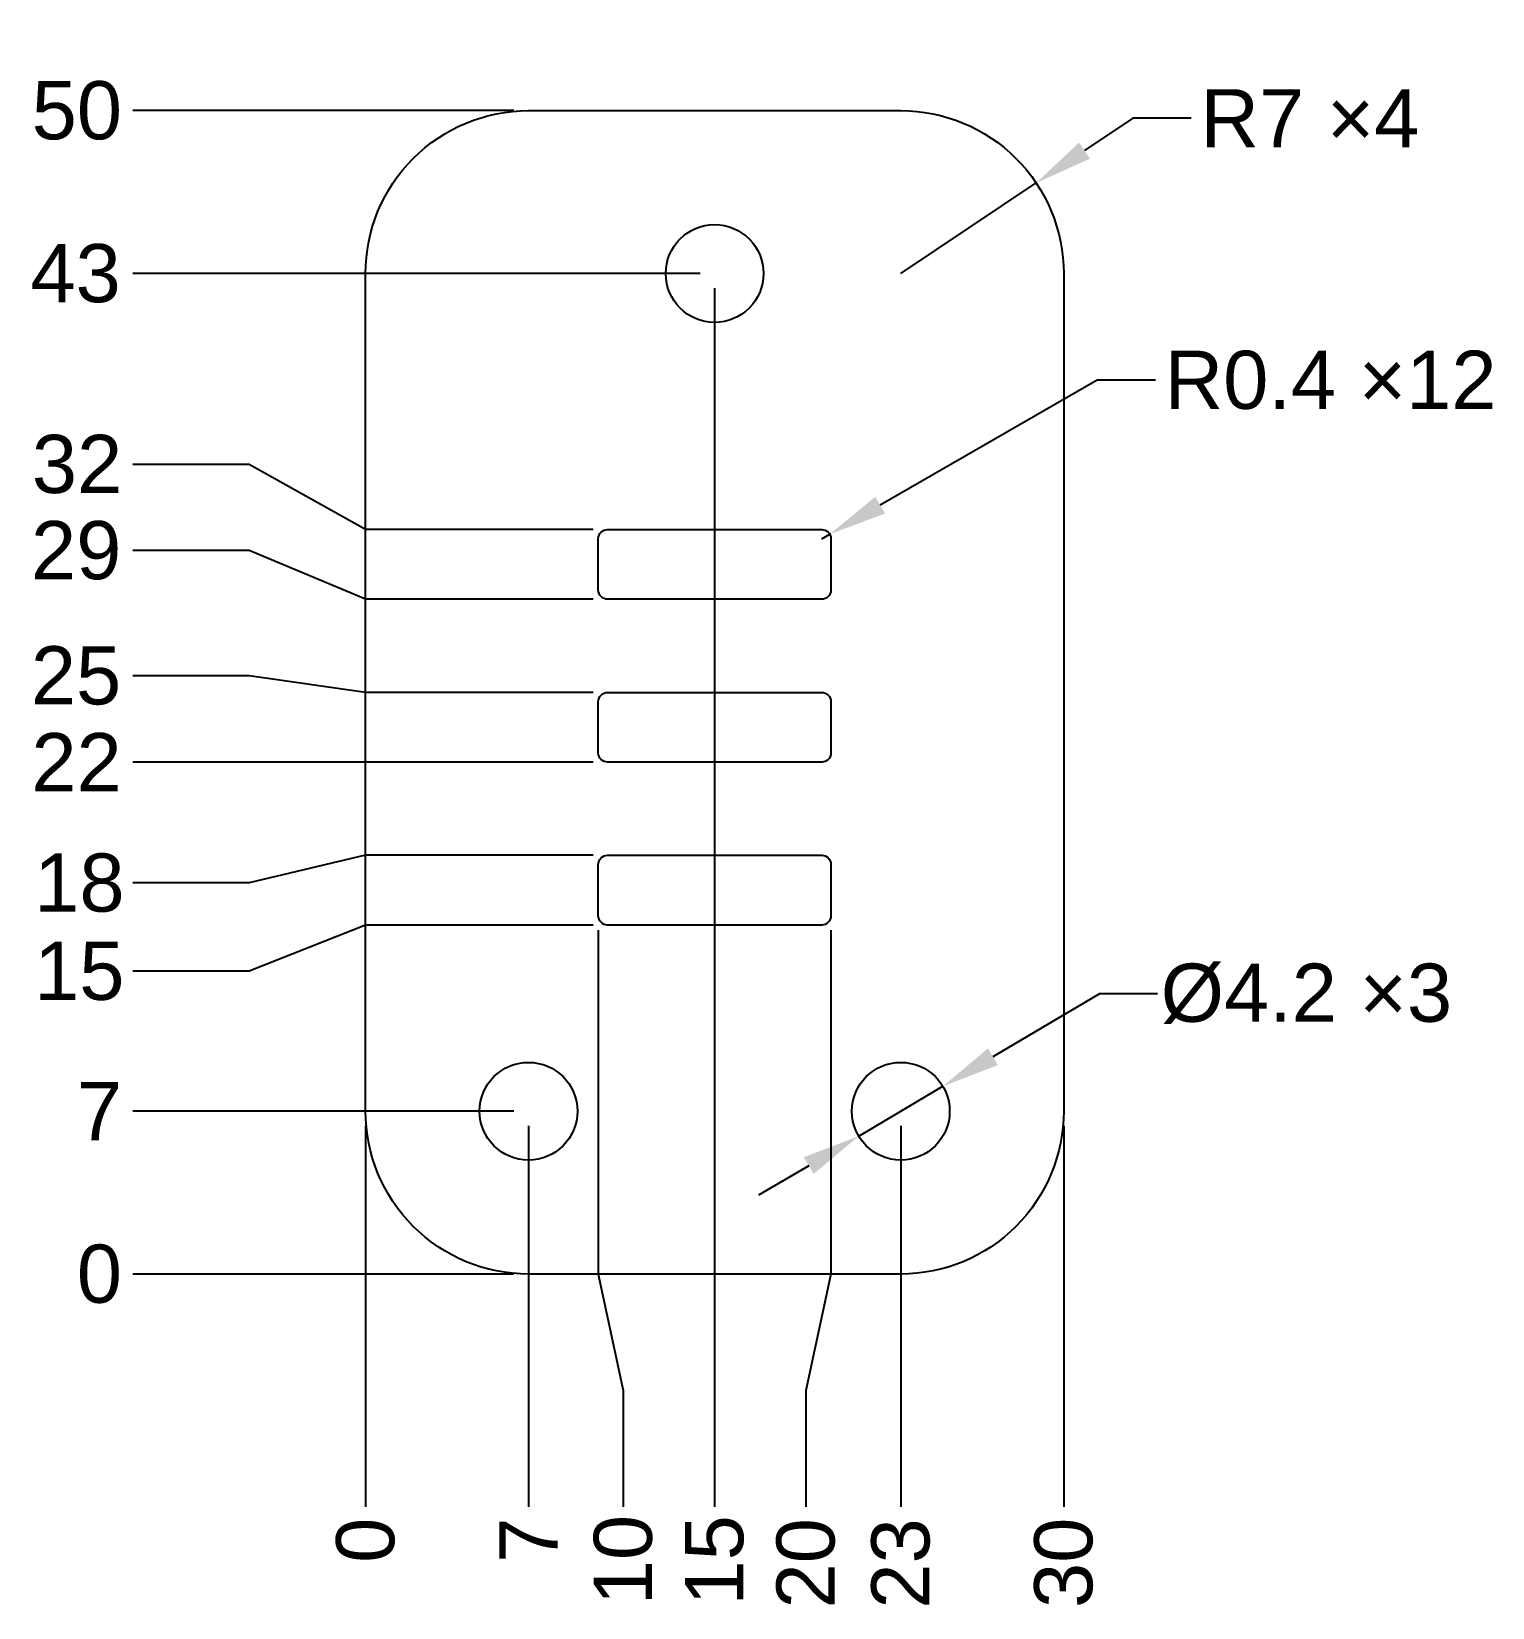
# Model space of a CAD drawing. Header units: millimetres. Extents: x -14.4 to 48.4, y -14.3 to 53.4.
import ezdxf

# ---------------------------------------------------------------- set-up
doc = ezdxf.new("R2010")
doc.units = ezdxf.units.MM
doc.layers.add('Dimensions', color=7, linetype='Continuous')
doc.styles.get("Standard").update_dxf_attribs({"font": 'arial.ttf'})
doc.dimstyles.new('ISO-25', dxfattribs={"dimtxt": 2.5, "dimasz": 2.5, "dimexe": 1.25, "dimexo": 0.625, "dimtad": 0, "dimtoh": 1, "dimdsep": 46, "dimtxsty": 'Standard', "dimcen": 2.5, "dimadec": 0, "dimazin": 0, "dimtfac": 1, "dimtmove": 0, "dimatfit": 3, "dimfxl": 1, "dimarcsym": 0})

# ---------------------------------------------------------------- blocks, each defined once
blk = doc.blocks.new('*D0')
at = {"layer": 'Defpoints', "color": 0}
for p in [(0, 7), (0, 0), (0, -10)]:
    blk.add_point(p, dxfattribs=at)
at = {"layer": 'Dimensions', "color": 0, "lineweight": -2}
blk.add_line((0, 6.375), (0, -10), dxfattribs=at)
at = {"layer": 'Dimensions', "color": 0, "insert": (0, -11.43875), "char_height": 2.5, "attachment_point": 5, "rotation": 90}
blk.add_mtext('0', dxfattribs=at)
blk = doc.blocks.new('*D1')
at = {"layer": 'Defpoints', "color": 0}
for p in [(7, 7), (0, 0), (7, -10)]:
    blk.add_point(p, dxfattribs=at)
at = {"layer": 'Dimensions', "color": 0, "lineweight": -2}
blk.add_line((7, 6.375), (7, -10), dxfattribs=at)
at = {"layer": 'Dimensions', "color": 0, "insert": (7, -11.4325), "char_height": 2.5, "attachment_point": 5, "rotation": 90}
blk.add_mtext('7', dxfattribs=at)
blk = doc.blocks.new('*D2')
at = {"layer": 'Defpoints', "color": 0}
for p in [(23, 7), (0, 0), (23, -10)]:
    blk.add_point(p, dxfattribs=at)
at = {"layer": 'Dimensions', "color": 0, "lineweight": -2}
blk.add_line((23, 6.375), (23, -10), dxfattribs=at)
at = {"layer": 'Dimensions', "color": 0, "insert": (23, -12.435), "char_height": 2.5, "attachment_point": 5, "rotation": 90}
blk.add_mtext('23', dxfattribs=at)
blk = doc.blocks.new('*D3')
at = {"layer": 'Defpoints', "color": 0}
for p in [(30, 7), (0, 0), (30, -10)]:
    blk.add_point(p, dxfattribs=at)
at = {"layer": 'Dimensions', "color": 0, "lineweight": -2}
blk.add_line((30, 6.375), (30, -10), dxfattribs=at)
at = {"layer": 'Dimensions', "color": 0, "insert": (30, -12.4075), "char_height": 2.5, "attachment_point": 5, "rotation": 90}
blk.add_mtext('30', dxfattribs=at)
blk = doc.blocks.new('*D4')
at = {"layer": 'Defpoints', "color": 0}
for p in [(15, 43), (0, 0), (15, -10)]:
    blk.add_point(p, dxfattribs=at)
at = {"layer": 'Dimensions', "color": 0, "lineweight": -2}
blk.add_line((15, 42.375), (15, -10), dxfattribs=at)
at = {"layer": 'Dimensions', "color": 0, "insert": (15, -12.305), "char_height": 2.5, "attachment_point": 5, "rotation": 90}
blk.add_mtext('15', dxfattribs=at)
blk = doc.blocks.new('*D5')
at = {"layer": 'Defpoints', "color": 0}
for p in [(-10, 0), (0, 0), (7, 0)]:
    blk.add_point(p, dxfattribs=at)
at = {"layer": 'Dimensions', "color": 0, "lineweight": -2}
blk.add_line((6.375, 0), (-10, 0), dxfattribs=at)
at = {"layer": 'Dimensions', "color": 0, "insert": (-11.43875, 0), "char_height": 2.5, "attachment_point": 5}
blk.add_mtext('0', dxfattribs=at)
blk = doc.blocks.new('*D6')
at = {"layer": 'Defpoints', "color": 0}
for p in [(-10, 43), (15, 43), (0, 0)]:
    blk.add_point(p, dxfattribs=at)
at = {"layer": 'Dimensions', "color": 0, "lineweight": -2}
blk.add_line((14.375, 43), (-10, 43), dxfattribs=at)
at = {"layer": 'Dimensions', "color": 0, "insert": (-12.46375, 43), "char_height": 2.5, "attachment_point": 5}
blk.add_mtext('43', dxfattribs=at)
blk = doc.blocks.new('*D7')
at = {"layer": 'Defpoints', "color": 0}
for p in [(-10, 50), (7, 50), (0, 0)]:
    blk.add_point(p, dxfattribs=at)
at = {"layer": 'Dimensions', "color": 0, "lineweight": -2}
blk.add_line((6.375, 50), (-10, 50), dxfattribs=at)
at = {"layer": 'Dimensions', "color": 0, "insert": (-12.40875, 50), "char_height": 2.5, "attachment_point": 5}
blk.add_mtext('50', dxfattribs=at)
blk = doc.blocks.new('*D10')
at = {"layer": 'Defpoints', "color": 0}
for p in [(-10, 7), (7, 7), (0, 0)]:
    blk.add_point(p, dxfattribs=at)
at = {"layer": 'Dimensions', "color": 0, "lineweight": -2}
blk.add_line((6.375, 7), (-10, 7), dxfattribs=at)
at = {"layer": 'Dimensions', "color": 0, "insert": (-11.4325, 7), "char_height": 2.5, "attachment_point": 5}
blk.add_mtext('7', dxfattribs=at)
blk = doc.blocks.new('*D11')
at = {"layer": 'Defpoints', "color": 0}
for p in [(-10, 22), (10.4, 22), (0, 0)]:
    blk.add_point(p, dxfattribs=at)
at = {"layer": 'Dimensions', "color": 0, "lineweight": -2}
blk.add_line((9.775, 22), (-10, 22), dxfattribs=at)
at = {"layer": 'Dimensions', "color": 0, "insert": (-12.42125, 22), "char_height": 2.5, "attachment_point": 5}
blk.add_mtext('22', dxfattribs=at)
blk = doc.blocks.new('*D12')
at = {"layer": 'Defpoints', "color": 0}
for p in [(-10, 25.715), (10.4, 25), (0, 0)]:
    blk.add_point(p, dxfattribs=at)
at = {"layer": 'Dimensions', "color": 0, "lineweight": -2}
for p, q in [((-5, 25.715), (-10, 25.715)), ((0, 25), (-5, 25.715)), ((9.775, 25), (0, 25))]:
    blk.add_line(p, q, dxfattribs=at)
at = {"layer": 'Dimensions', "color": 0, "insert": (-12.444, 25.715), "char_height": 2.5, "attachment_point": 5}
blk.add_mtext('25', dxfattribs=at)
blk = doc.blocks.new('*D13')
at = {"layer": 'Defpoints', "color": 0}
for p in [(-10, 31.095), (10.4, 29), (0, 0)]:
    blk.add_point(p, dxfattribs=at)
at = {"layer": 'Dimensions', "color": 0, "lineweight": -2}
for p, q in [((-5, 31.095), (-10, 31.095)), ((0, 29), (-5, 31.095)), ((9.775, 29), (0, 29))]:
    blk.add_line(p, q, dxfattribs=at)
at = {"layer": 'Dimensions', "color": 0, "insert": (-12.437, 31.095), "char_height": 2.5, "attachment_point": 5}
blk.add_mtext('29', dxfattribs=at)
blk = doc.blocks.new('*D14')
at = {"layer": 'Defpoints', "color": 0}
for p in [(-10, 34.799), (10.4, 32), (0, 0)]:
    blk.add_point(p, dxfattribs=at)
at = {"layer": 'Dimensions', "color": 0, "lineweight": -2}
for p, q in [((-5, 34.799), (-10, 34.799)), ((0, 32), (-5, 34.799)), ((9.775, 32), (0, 32))]:
    blk.add_line(p, q, dxfattribs=at)
at = {"layer": 'Dimensions', "color": 0, "insert": (-12.399, 34.799), "char_height": 2.5, "attachment_point": 5}
blk.add_mtext('32', dxfattribs=at)
blk = doc.blocks.new('*D15')
at = {"layer": 'Defpoints', "color": 0}
for p in [(10.4, 18), (-10, 16.808), (0, 0)]:
    blk.add_point(p, dxfattribs=at)
at = {"layer": 'Dimensions', "color": 0, "lineweight": -2}
for p, q in [((0, 18), (-5, 16.808)), ((9.775, 18), (0, 18)), ((-5, 16.808), (-10, 16.808))]:
    blk.add_line(p, q, dxfattribs=at)
at = {"layer": 'Dimensions', "color": 0, "insert": (-12.299, 16.808), "char_height": 2.5, "attachment_point": 5}
blk.add_mtext('18', dxfattribs=at)
blk = doc.blocks.new('*D16')
at = {"layer": 'Defpoints', "color": 0}
for p in [(10.4, 15), (-10, 13.016), (0, 0)]:
    blk.add_point(p, dxfattribs=at)
at = {"layer": 'Dimensions', "color": 0, "lineweight": -2}
for p, q in [((0, 15), (-5, 13.016)), ((9.775, 15), (0, 15)), ((-5, 13.016), (-10, 13.016))]:
    blk.add_line(p, q, dxfattribs=at)
at = {"layer": 'Dimensions', "color": 0, "insert": (-12.305, 13.016), "char_height": 2.5, "attachment_point": 5}
blk.add_mtext('15', dxfattribs=at)
blk = doc.blocks.new('*D17')
at = {"layer": 'Defpoints', "color": 0}
for p in [(10, 15.4), (0, 0), (11.072, -10)]:
    blk.add_point(p, dxfattribs=at)
at = {"layer": 'Dimensions', "color": 0, "lineweight": -2}
for p, q in [((10, 14.775), (10, 0)), ((10, 0), (11.072, -5)), ((11.072, -5), (11.072, -10))]:
    blk.add_line(p, q, dxfattribs=at)
at = {"layer": 'Dimensions', "color": 0, "insert": (11.072, -12.291), "char_height": 2.5, "attachment_point": 5, "rotation": 90}
blk.add_mtext('10', dxfattribs=at)
blk = doc.blocks.new('*D18')
at = {"layer": 'Defpoints', "color": 0}
for p in [(20, 15.4), (0, 0), (18.921, -10)]:
    blk.add_point(p, dxfattribs=at)
at = {"layer": 'Dimensions', "color": 0, "lineweight": -2}
for p, q in [((20, 14.775), (20, 0)), ((20, 0), (18.921, -5)), ((18.921, -5), (18.921, -10))]:
    blk.add_line(p, q, dxfattribs=at)
at = {"layer": 'Dimensions', "color": 0, "insert": (18.921, -12.43), "char_height": 2.5, "attachment_point": 5, "rotation": 90}
blk.add_mtext('20', dxfattribs=at)
blk = doc.blocks.new('*D19')
at = {"layer": 'Defpoints', "color": 0}
for p in [(28.818, 46.892), (23, 43)]:
    blk.add_point(p, dxfattribs=at)
at = {"layer": 'Dimensions', "color": 0, "lineweight": -2}
for p, q in [((32.974, 49.673), (30.896, 48.283)), ((35.474, 49.673), (32.974, 49.673)), ((23, 43), (28.818, 46.892))]:
    blk.add_line(p, q, dxfattribs=at)
at = {"layer": 'Dimensions', "color": 0}
blk.add_solid([(30.664, 48.629), (31.128, 47.936), (28.818, 46.892)], dxfattribs=at)
at = {"layer": 'Dimensions', "color": 0, "insert": (40.581, 49.673), "char_height": 2.5, "attachment_point": 5}
blk.add_mtext('R7 ×4', dxfattribs=at)
blk = doc.blocks.new('*D20')
at = {"layer": 'Defpoints', "color": 0}
for p in [(19.6, 31.6), (19.947, 31.799)]:
    blk.add_point(p, dxfattribs=at)
at = {"layer": 'Dimensions', "color": 0, "lineweight": -2}
for p, q in [((31.444, 38.415), (22.114, 33.046)), ((33.944, 38.415), (31.444, 38.415)), ((19.6, 31.6), (19.947, 31.799))]:
    blk.add_line(p, q, dxfattribs=at)
at = {"layer": 'Dimensions', "color": 0}
blk.add_solid([(21.906, 33.407), (22.321, 32.685), (19.947, 31.799)], dxfattribs=at)
at = {"layer": 'Dimensions', "color": 0, "insert": (41.468, 38.415), "char_height": 2.5, "attachment_point": 5}
blk.add_mtext('R0.4 ×12', dxfattribs=at)
blk = doc.blocks.new('*D21')
at = {"layer": 'Defpoints', "color": 0}
for p in [(24.808, 8.069), (21.192, 5.931)]:
    blk.add_point(p, dxfattribs=at)
at = {"layer": 'Dimensions', "color": 0, "lineweight": -2}
for p, q in [((31.532, 12.046), (26.959, 9.342)), ((34.032, 12.046), (31.532, 12.046)), ((21.192, 5.931), (24.808, 8.069)), ((19.041, 4.658), (16.889, 3.386))]:
    blk.add_line(p, q, dxfattribs=at)
at = {"layer": 'Dimensions', "color": 0}
for points in [[(26.747, 9.7), (27.172, 8.983), (24.808, 8.069)], [(19.253, 4.3), (18.828, 5.017), (21.192, 5.931)]]:
    blk.add_solid(points, dxfattribs=at)
at = {"layer": 'Dimensions', "color": 0, "insert": (40.433, 12.046), "char_height": 2.5, "attachment_point": 5}
blk.add_mtext('%%c4.2 ×3', dxfattribs=at)

msp = doc.modelspace()

# ---------------------------------------------------------------- linework, layer by layer
for points in [[(0, 7), (0, 43, -0.414214), (7, 50), (23, 50, -0.414214), (30, 43), (30, 7, -0.414214), (23, 0), (7, 0, -0.414214)], [(10, 29.4), (10, 31.6, -0.414214), (10.4, 32), (19.6, 32, -0.414214), (20, 31.6), (20, 29.4, -0.414214), (19.6, 29), (10.4, 29, -0.414214)], [(10, 22.4), (10, 24.6, -0.414214), (10.4, 25), (19.6, 25, -0.414214), (20, 24.6), (20, 22.4, -0.414214), (19.6, 22), (10.4, 22, -0.414214)], [(10, 22.4), (10, 24.6, -0.414214), (10.4, 25), (19.6, 25, -0.414214), (20, 24.6), (20, 22.4, -0.414214), (19.6, 22), (10.4, 22, -0.414214)], [(10, 15.4), (10, 17.6, -0.414214), (10.4, 18), (19.6, 18, -0.414214), (20, 17.6), (20, 15.4, -0.414214), (19.6, 15), (10.4, 15, -0.414214)]]:
    msp.add_lwpolyline(points, format="xyb", close=True)
for centre in [(15, 43), (7, 7), (23, 7)]:
    msp.add_circle(centre, 2.1)

# ---------------------------------------------------------------- dimensions: what is measured, and where the dimension line sits
at = {"layer": 'Dimensions'}
for center, mpoint, text, picture, middle in [((23, 43), (28.818, 46.892), '<> ×4', '*D19', (40.581, 49.673)), ((19.6, 31.6), (19.947, 31.799), '<> ×12', '*D20', (41.468, 38.415))]:
    dim = msp.add_radius_dim(center=center, mpoint=mpoint, text=text, dimstyle='ISO-25', dxfattribs=at)
    dim.commit()
    dim.dimension.update_dxf_attribs({"geometry": picture, "text_midpoint": middle, "dimtype": 164})
for feature_location, offset, dtype, picture, middle in [((7, 50), (-17, 0), 0, '*D7', (-12.409, 50)), ((15, 43), (-25, 0), 0, '*D6', (-12.464, 43)), ((15, 43), (0, -53), 1, '*D4', (15, -12.305)), ((10.4, 32), (-20.4, 2.799), 0, '*D14', (-12.399, 34.799)), ((10.4, 29), (-20.4, 2.095), 0, '*D13', (-12.437, 31.095)), ((10.4, 25), (-20.4, 0.715), 0, '*D12', (-12.444, 25.715)), ((10.4, 22), (-20.4, 0), 0, '*D11', (-12.421, 22)), ((10.4, 18), (-20.4, -1.192), 0, '*D15', (-12.299, 16.808)), ((10.4, 15), (-20.4, -1.984), 0, '*D16', (-12.305, 13.016)), ((10, 15.4), (1.072, -25.4), 1, '*D17', (11.072, -12.291)), ((20, 15.4), (-1.079, -25.4), 1, '*D18', (18.921, -12.43)), ((7, 7), (-17, 0), 0, '*D10', (-11.432, 7)), ((0, 7), (0, -17), 1, '*D0', (0, -11.43875)), ((7, 7), (0, -17), 1, '*D1', (7, -11.432)), ((23, 7), (0, -17), 1, '*D2', (23, -12.435)), ((30, 7), (0, -17), 1, '*D3', (30, -12.408)), ((7, 0), (-17, 0), 0, '*D5', (-11.43875, 0))]:
    dim = msp.add_ordinate_dim(feature_location=feature_location, offset=offset, dtype=dtype, origin=(0, 0), dimstyle='ISO-25', dxfattribs=at)
    dim.commit()
    dim.dimension.update_dxf_attribs({"geometry": picture, "text_midpoint": middle})
dim = msp.add_diameter_dim_2p(p1=(21.192, 5.931), p2=(24.808, 8.069), text='<> ×3', dimstyle='ISO-25', dxfattribs=at)
dim.commit()
dim.dimension.update_dxf_attribs({"geometry": '*D21', "text_midpoint": (40.433, 12.046), "dimtype": 163})

doc.saveas('drawing.dxf')
